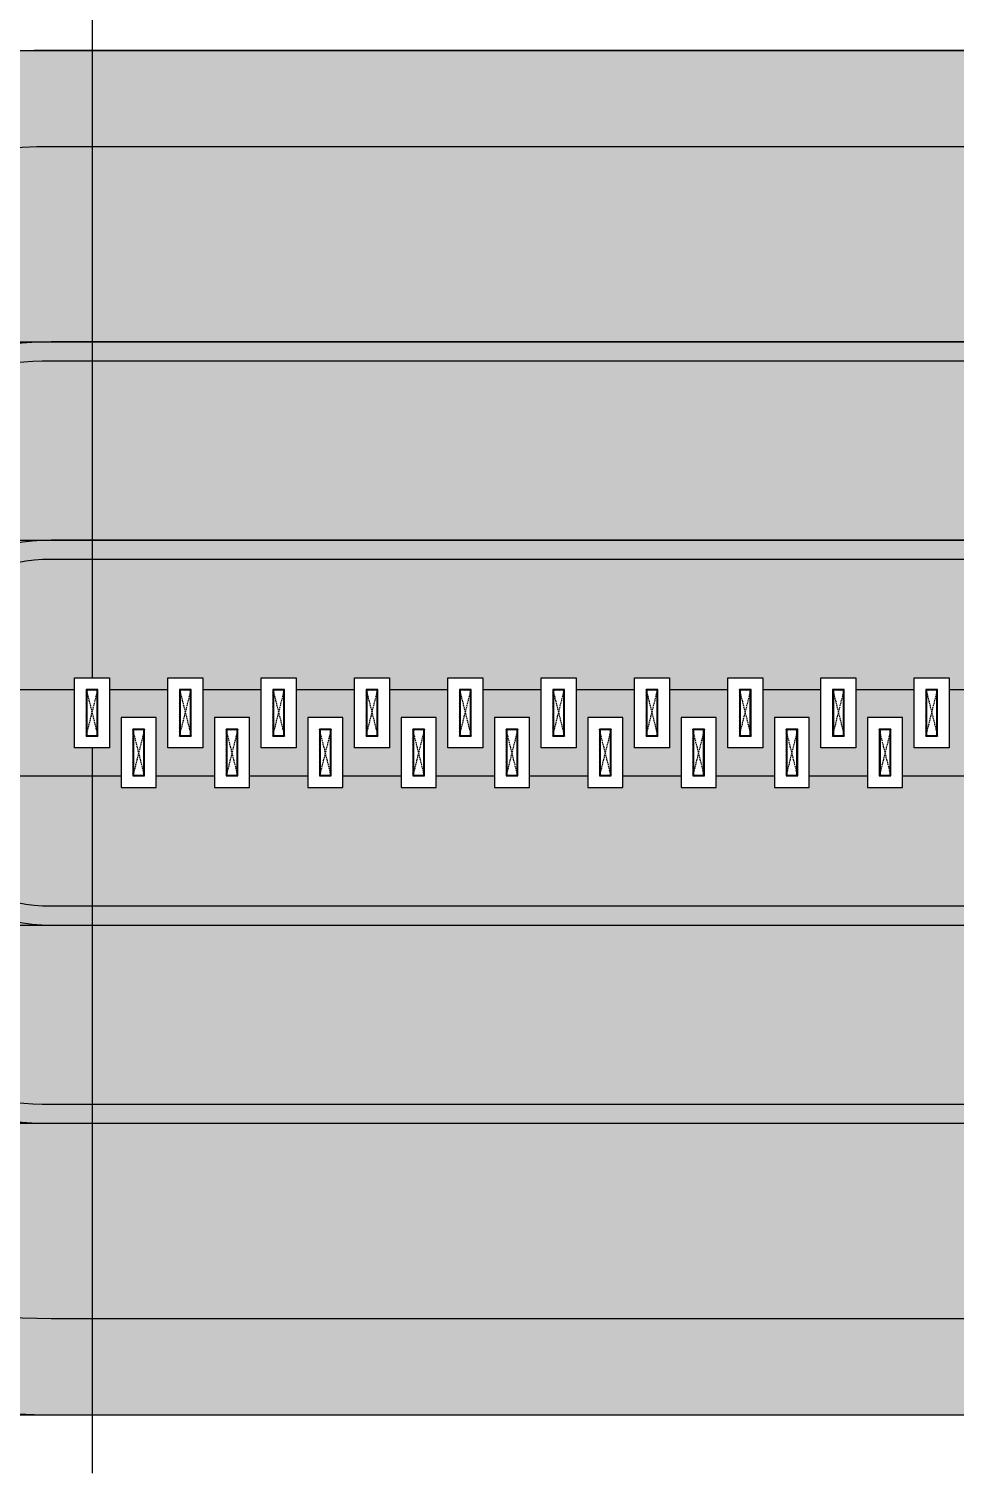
# Model space of a CAD drawing. Header units: millimetres. Extents: x -244126 to 368105, y -173968 to 259060.
# Drawn here: x -202724 to -198753, y 27696 to 33888 of the extents above; entities that cross this region are included whole.
import ezdxf

# ---------------------------------------------------------------- set-up
doc = ezdxf.new("R2010")
doc.units = ezdxf.units.MM
doc.header["$MEASUREMENT"] = 0
doc.linetypes.add('CENTER', pattern=[2, 1.25, -0.25, 0.25, -0.25])
doc.linetypes.add('HIDDEN', pattern=[9.525, 6.35, -3.175])
for name, color, linetype in [('000 - GRID', 8, 'CENTER'), ('000 - H A T C H', 8, 'Continuous'), ('000 - H I D D E N', 7, 'Continuous'), ('000 - WIPEOUT', 250, 'Continuous'), ('002 - STRUCTURAL STEEL', 4, 'Continuous'), ('A04_TUBE SERIES', 7, 'Continuous')]:
    doc.layers.add(name, color=color, linetype=linetype)
doc.styles.add('TA', font='Cordia New.ttf', dxfattribs={"height": 4.5})
pattern_1 = [(37.5, (187478.44, -8947.33), (-3.149668, 96.341188), [0, -76, 0, -85, 0, -81.25]), (7.5, (187478.44, -8947.33), (88.488835, 141.1073), [0, -41, 0, -68.5, 0, -26.25]), (327.5, (187416.94, -8947.33), (155.707093, 0.282953), [0, -25, 0, -90, 0, -117.5]), (317.5, (187416.94, -8947.33), (150.30633, 43.88378), [0, -12.5, 0, -59, 0, -67.5])]
pattern_2 = [(37.5, (187478.442, -1558.447), (-0.6299336, 19.2682377), [0, -15.2, 0, -17, 0, -16.25]), (7.5, (187478.442, -1558.447), (17.697767, 28.2214607), [0, -8.2, 0, -13.7, 0, -5.25]), (327.5, (187466.142, -1558.447), (31.1414186, 0.0565905), [0, -5, 0, -18, 0, -23.5]), (317.5, (187466.142, -1558.447), (30.061266, 8.7767556), [0, -2.5, 0, -11.8, 0, -13.5])]

# ---------------------------------------------------------------- blocks, each defined once
blk = doc.blocks.new('*U4252')
at = {"color": 250}
for points in [[(-7175, 0), (-7175, 200), (-7225, 200), (-7225, 0)], [(-6775, 0), (-6775, 200), (-6825, 200), (-6825, 0)], [(-6375, 0), (-6375, 200), (-6425, 200), (-6425, 0)], [(-5975, 0), (-5975, 200), (-6025, 200), (-6025, 0)], [(-5575, 0), (-5575, 200), (-5625, 200), (-5625, 0)], [(-5175, 0), (-5175, 200), (-5225, 200), (-5225, 0)], [(-4775, 0), (-4775, 200), (-4825, 200), (-4825, 0)], [(-4375, 0), (-4375, 200), (-4425, 200), (-4425, 0)], [(-3975, 0), (-3975, 200), (-4025, 200), (-4025, 0)]]:
    blk.add_wipeout(points, dxfattribs=at).dxf.layer = '000 - WIPEOUT'
at = {"layer": '000 - H I D D E N', "color": 8, "linetype": 'HIDDEN'}
for p, q in [((-7175, 0), (-7225, 200)), ((-7175, 200), (-7225, 0)), ((-6775, 0), (-6825, 200)), ((-6775, 200), (-6825, 0)), ((-6375, 0), (-6425, 200)), ((-6375, 200), (-6425, 0)), ((-5975, 0), (-6025, 200)), ((-5975, 200), (-6025, 0)), ((-5575, 0), (-5625, 200)), ((-5575, 200), (-5625, 0)), ((-5175, 0), (-5225, 200)), ((-5175, 200), (-5225, 0)), ((-4775, 0), (-4825, 200)), ((-4775, 200), (-4825, 0)), ((-4375, 0), (-4425, 200)), ((-4375, 200), (-4425, 0)), ((-3975, 0), (-4025, 200)), ((-3975, 200), (-4025, 0))]:
    blk.add_line(p, q, dxfattribs=at)
at = {"layer": '002 - STRUCTURAL STEEL', "color": 0}
for points in [[(-7175, 0), (-7175, 200), (-7225, 200), (-7225, 0)], [(-6775, 0), (-6775, 200), (-6825, 200), (-6825, 0)], [(-6375, 0), (-6375, 200), (-6425, 200), (-6425, 0)], [(-5975, 0), (-5975, 200), (-6025, 200), (-6025, 0)], [(-5575, 0), (-5575, 200), (-5625, 200), (-5625, 0)], [(-5175, 0), (-5175, 200), (-5225, 200), (-5225, 0)], [(-4775, 0), (-4775, 200), (-4825, 200), (-4825, 0)], [(-4375, 0), (-4375, 200), (-4425, 200), (-4425, 0)], [(-3975, 0), (-3975, 200), (-4025, 200), (-4025, 0)]]:
    blk.add_lwpolyline(points, close=True, dxfattribs=at)
for points in [[(-7178, 4), (-7178, 196, 0.414214), (-7179, 197), (-7221, 197, 0.414214), (-7222, 196), (-7222, 4, 0.414214), (-7221, 3), (-7179, 3, 0.414214)], [(-6778, 4), (-6778, 196, 0.414214), (-6779, 197), (-6821, 197, 0.414214), (-6822, 196), (-6822, 4, 0.414214), (-6821, 3), (-6779, 3, 0.414214)], [(-6378, 4), (-6378, 196, 0.414214), (-6379, 197), (-6421, 197, 0.414214), (-6422, 196), (-6422, 4, 0.414214), (-6421, 3), (-6379, 3, 0.414214)], [(-5978, 4), (-5978, 196, 0.414214), (-5979, 197), (-6021, 197, 0.414214), (-6022, 196), (-6022, 4, 0.414214), (-6021, 3), (-5979, 3, 0.414214)], [(-5578, 4), (-5578, 196, 0.414214), (-5579, 197), (-5621, 197, 0.414214), (-5622, 196), (-5622, 4, 0.414214), (-5621, 3), (-5579, 3, 0.414214)], [(-5178, 4), (-5178, 196, 0.414214), (-5179, 197), (-5221, 197, 0.414214), (-5222, 196), (-5222, 4, 0.414214), (-5221, 3), (-5179, 3, 0.414214)], [(-4778, 4), (-4778, 196, 0.414214), (-4779, 197), (-4821, 197, 0.414214), (-4822, 196), (-4822, 4, 0.414214), (-4821, 3), (-4779, 3, 0.414214)], [(-4378, 4), (-4378, 196, 0.414214), (-4379, 197), (-4421, 197, 0.414214), (-4422, 196), (-4422, 4, 0.414214), (-4421, 3), (-4379, 3, 0.414214)], [(-3978, 4), (-3978, 196, 0.414214), (-3979, 197), (-4021, 197, 0.414214), (-4022, 196), (-4022, 4, 0.414214), (-4021, 3), (-3979, 3, 0.414214)]]:
    blk.add_lwpolyline(points, format="xyb", close=True, dxfattribs=at)
at = {"layer": 'Defpoints', "color": 250}
for points in [[(-7175, 0), (-7175, 200), (-7225, 200), (-7225, 0)], [(-6775, 0), (-6775, 200), (-6825, 200), (-6825, 0)], [(-6375, 0), (-6375, 200), (-6425, 200), (-6425, 0)], [(-5975, 0), (-5975, 200), (-6025, 200), (-6025, 0)], [(-5575, 0), (-5575, 200), (-5625, 200), (-5625, 0)], [(-5175, 0), (-5175, 200), (-5225, 200), (-5225, 0)], [(-4775, 0), (-4775, 200), (-4825, 200), (-4825, 0)], [(-4375, 0), (-4375, 200), (-4425, 200), (-4425, 0)], [(-3975, 0), (-3975, 200), (-4025, 200), (-4025, 0)]]:
    blk.add_lwpolyline(points, close=True, dxfattribs=at)
at = {"color": 250}
for points in [[(-7175, 0), (-7175, 200), (-7225, 200), (-7225, 0)], [(-6775, 0), (-6775, 200), (-6825, 200), (-6825, 0)], [(-6375, 0), (-6375, 200), (-6425, 200), (-6425, 0)], [(-5975, 0), (-5975, 200), (-6025, 200), (-6025, 0)], [(-5575, 0), (-5575, 200), (-5625, 200), (-5625, 0)], [(-5175, 0), (-5175, 200), (-5225, 200), (-5225, 0)], [(-4775, 0), (-4775, 200), (-4825, 200), (-4825, 0)], [(-4375, 0), (-4375, 200), (-4425, 200), (-4425, 0)], [(-3975, 0), (-3975, 200), (-4025, 200), (-4025, 0)]]:
    blk.add_wipeout(points, dxfattribs=at).dxf.layer = '000 - WIPEOUT'
at = {"layer": '000 - H A T C H'}
h = blk.add_hatch(dxfattribs=at)
h.set_pattern_fill('ANSI32', color=256, scale=0.25)
h.set_pattern_definition([(45, (-7200, 187.5), (-1.683798, 1.683798), []), (45, (-7198.8775, 187.5), (-1.683798, 1.683798), [])])
h.paths.add_polyline_path([(-7175, 0), (-7175, 200), (-7225, 200), (-7225, 0)])
edge = h.paths.add_edge_path(flags=16)
edge.add_line((-7178, 4), (-7178, 196))
edge.add_arc((-7179, 196), 1, 0, 90)
edge.add_line((-7179, 197), (-7221, 197))
edge.add_arc((-7221, 196), 1, 90, 180)
edge.add_line((-7222, 196), (-7222, 4))
edge.add_arc((-7221, 4), 1, 180, 270)
edge.add_line((-7221, 3), (-7179, 3))
edge.add_arc((-7179, 4), 1, 270, 360)
h = blk.add_hatch(dxfattribs=at)
h.set_pattern_fill('ANSI32', color=256, scale=0.25)
h.set_pattern_definition([(45, (-6800, 187.5), (-1.683798, 1.683798), []), (45, (-6798.8775, 187.5), (-1.683798, 1.683798), [])])
h.paths.add_polyline_path([(-6775, 0), (-6775, 200), (-6825, 200), (-6825, 0)])
edge = h.paths.add_edge_path(flags=16)
edge.add_line((-6778, 4), (-6778, 196))
edge.add_arc((-6779, 196), 1, 0, 90)
edge.add_line((-6779, 197), (-6821, 197))
edge.add_arc((-6821, 196), 1, 90, 180)
edge.add_line((-6822, 196), (-6822, 4))
edge.add_arc((-6821, 4), 1, 180, 270)
edge.add_line((-6821, 3), (-6779, 3))
edge.add_arc((-6779, 4), 1, 270, 360)
h = blk.add_hatch(dxfattribs=at)
h.set_pattern_fill('ANSI32', color=256, scale=0.25)
h.set_pattern_definition([(45, (-6400, 187.5), (-1.683798, 1.683798), []), (45, (-6398.8775, 187.5), (-1.683798, 1.683798), [])])
h.paths.add_polyline_path([(-6375, 0), (-6375, 200), (-6425, 200), (-6425, 0)])
edge = h.paths.add_edge_path(flags=16)
edge.add_line((-6378, 4), (-6378, 196))
edge.add_arc((-6379, 196), 1, 0, 90)
edge.add_line((-6379, 197), (-6421, 197))
edge.add_arc((-6421, 196), 1, 90, 180)
edge.add_line((-6422, 196), (-6422, 4))
edge.add_arc((-6421, 4), 1, 180, 270)
edge.add_line((-6421, 3), (-6379, 3))
edge.add_arc((-6379, 4), 1, 270, 360)
h = blk.add_hatch(dxfattribs=at)
h.set_pattern_fill('ANSI32', color=256, scale=0.25)
h.set_pattern_definition([(45, (-6000, 187.5), (-1.683798, 1.683798), []), (45, (-5998.8775, 187.5), (-1.683798, 1.683798), [])])
h.paths.add_polyline_path([(-5975, 0), (-5975, 200), (-6025, 200), (-6025, 0)])
edge = h.paths.add_edge_path(flags=16)
edge.add_line((-5978, 4), (-5978, 196))
edge.add_arc((-5979, 196), 1, 0, 90)
edge.add_line((-5979, 197), (-6021, 197))
edge.add_arc((-6021, 196), 1, 90, 180)
edge.add_line((-6022, 196), (-6022, 4))
edge.add_arc((-6021, 4), 1, 180, 270)
edge.add_line((-6021, 3), (-5979, 3))
edge.add_arc((-5979, 4), 1, 270, 360)
h = blk.add_hatch(dxfattribs=at)
h.set_pattern_fill('ANSI32', color=256, scale=0.25)
h.set_pattern_definition([(45, (-5600, 187.5), (-1.683798, 1.683798), []), (45, (-5598.8775, 187.5), (-1.683798, 1.683798), [])])
h.paths.add_polyline_path([(-5575, 0), (-5575, 200), (-5625, 200), (-5625, 0)])
edge = h.paths.add_edge_path(flags=16)
edge.add_line((-5578, 4), (-5578, 196))
edge.add_arc((-5579, 196), 1, 0, 90)
edge.add_line((-5579, 197), (-5621, 197))
edge.add_arc((-5621, 196), 1, 90, 180)
edge.add_line((-5622, 196), (-5622, 4))
edge.add_arc((-5621, 4), 1, 180, 270)
edge.add_line((-5621, 3), (-5579, 3))
edge.add_arc((-5579, 4), 1, 270, 360)
h = blk.add_hatch(dxfattribs=at)
h.set_pattern_fill('ANSI32', color=256, scale=0.25)
h.set_pattern_definition([(45, (-5200, 187.5), (-1.683798, 1.683798), []), (45, (-5198.8775, 187.5), (-1.683798, 1.683798), [])])
h.paths.add_polyline_path([(-5175, 0), (-5175, 200), (-5225, 200), (-5225, 0)])
edge = h.paths.add_edge_path(flags=16)
edge.add_line((-5178, 4), (-5178, 196))
edge.add_arc((-5179, 196), 1, 0, 90)
edge.add_line((-5179, 197), (-5221, 197))
edge.add_arc((-5221, 196), 1, 90, 180)
edge.add_line((-5222, 196), (-5222, 4))
edge.add_arc((-5221, 4), 1, 180, 270)
edge.add_line((-5221, 3), (-5179, 3))
edge.add_arc((-5179, 4), 1, 270, 360)
h = blk.add_hatch(dxfattribs=at)
h.set_pattern_fill('ANSI32', color=256, scale=0.25)
h.set_pattern_definition([(45, (-4800, 187.5), (-1.683798, 1.683798), []), (45, (-4798.8775, 187.5), (-1.683798, 1.683798), [])])
h.paths.add_polyline_path([(-4775, 0), (-4775, 200), (-4825, 200), (-4825, 0)])
edge = h.paths.add_edge_path(flags=16)
edge.add_line((-4778, 4), (-4778, 196))
edge.add_arc((-4779, 196), 1, 0, 90)
edge.add_line((-4779, 197), (-4821, 197))
edge.add_arc((-4821, 196), 1, 90, 180)
edge.add_line((-4822, 196), (-4822, 4))
edge.add_arc((-4821, 4), 1, 180, 270)
edge.add_line((-4821, 3), (-4779, 3))
edge.add_arc((-4779, 4), 1, 270, 360)
h = blk.add_hatch(dxfattribs=at)
h.set_pattern_fill('ANSI32', color=256, scale=0.25)
h.set_pattern_definition([(45, (-4400, 187.5), (-1.683798, 1.683798), []), (45, (-4398.8775, 187.5), (-1.683798, 1.683798), [])])
h.paths.add_polyline_path([(-4375, 0), (-4375, 200), (-4425, 200), (-4425, 0)])
edge = h.paths.add_edge_path(flags=16)
edge.add_line((-4378, 4), (-4378, 196))
edge.add_arc((-4379, 196), 1, 0, 90)
edge.add_line((-4379, 197), (-4421, 197))
edge.add_arc((-4421, 196), 1, 90, 180)
edge.add_line((-4422, 196), (-4422, 4))
edge.add_arc((-4421, 4), 1, 180, 270)
edge.add_line((-4421, 3), (-4379, 3))
edge.add_arc((-4379, 4), 1, 270, 360)
h = blk.add_hatch(dxfattribs=at)
h.set_pattern_fill('ANSI32', color=256, scale=0.25)
h.set_pattern_definition([(45, (-4000, 187.5), (-1.683798, 1.683798), []), (45, (-3998.8775, 187.5), (-1.683798, 1.683798), [])])
h.paths.add_polyline_path([(-3975, 0), (-3975, 200), (-4025, 200), (-4025, 0)])
edge = h.paths.add_edge_path(flags=16)
edge.add_line((-3978, 4), (-3978, 196))
edge.add_arc((-3979, 196), 1, 0, 90)
edge.add_line((-3979, 197), (-4021, 197))
edge.add_arc((-4021, 196), 1, 90, 180)
edge.add_line((-4022, 196), (-4022, 4))
edge.add_arc((-4021, 4), 1, 180, 270)
edge.add_line((-4021, 3), (-3979, 3))
edge.add_arc((-3979, 4), 1, 270, 360)
at = {"layer": '000 - H I D D E N', "color": 8, "linetype": 'HIDDEN'}
for p, q in [((-7175, 0), (-7225, 200)), ((-7175, 200), (-7225, 0)), ((-6775, 0), (-6825, 200)), ((-6775, 200), (-6825, 0)), ((-6375, 0), (-6425, 200)), ((-6375, 200), (-6425, 0)), ((-5975, 0), (-6025, 200)), ((-5975, 200), (-6025, 0)), ((-5575, 0), (-5625, 200)), ((-5575, 200), (-5625, 0)), ((-5175, 0), (-5225, 200)), ((-5175, 200), (-5225, 0)), ((-4775, 0), (-4825, 200)), ((-4775, 200), (-4825, 0)), ((-4375, 0), (-4425, 200)), ((-4375, 200), (-4425, 0)), ((-3975, 0), (-4025, 200)), ((-3975, 200), (-4025, 0))]:
    blk.add_line(p, q, dxfattribs=at)
at = {"layer": '002 - STRUCTURAL STEEL', "color": 0}
for points in [[(-7175, 0), (-7175, 200), (-7225, 200), (-7225, 0)], [(-6775, 0), (-6775, 200), (-6825, 200), (-6825, 0)], [(-6375, 0), (-6375, 200), (-6425, 200), (-6425, 0)], [(-5975, 0), (-5975, 200), (-6025, 200), (-6025, 0)], [(-5575, 0), (-5575, 200), (-5625, 200), (-5625, 0)], [(-5175, 0), (-5175, 200), (-5225, 200), (-5225, 0)], [(-4775, 0), (-4775, 200), (-4825, 200), (-4825, 0)], [(-4375, 0), (-4375, 200), (-4425, 200), (-4425, 0)], [(-3975, 0), (-3975, 200), (-4025, 200), (-4025, 0)]]:
    blk.add_lwpolyline(points, close=True, dxfattribs=at)
for points in [[(-7178, 4), (-7178, 196, 0.414214), (-7179, 197), (-7221, 197, 0.414214), (-7222, 196), (-7222, 4, 0.414214), (-7221, 3), (-7179, 3, 0.414214)], [(-6778, 4), (-6778, 196, 0.414214), (-6779, 197), (-6821, 197, 0.414214), (-6822, 196), (-6822, 4, 0.414214), (-6821, 3), (-6779, 3, 0.414214)], [(-6378, 4), (-6378, 196, 0.414214), (-6379, 197), (-6421, 197, 0.414214), (-6422, 196), (-6422, 4, 0.414214), (-6421, 3), (-6379, 3, 0.414214)], [(-5978, 4), (-5978, 196, 0.414214), (-5979, 197), (-6021, 197, 0.414214), (-6022, 196), (-6022, 4, 0.414214), (-6021, 3), (-5979, 3, 0.414214)], [(-5578, 4), (-5578, 196, 0.414214), (-5579, 197), (-5621, 197, 0.414214), (-5622, 196), (-5622, 4, 0.414214), (-5621, 3), (-5579, 3, 0.414214)], [(-5178, 4), (-5178, 196, 0.414214), (-5179, 197), (-5221, 197, 0.414214), (-5222, 196), (-5222, 4, 0.414214), (-5221, 3), (-5179, 3, 0.414214)], [(-4778, 4), (-4778, 196, 0.414214), (-4779, 197), (-4821, 197, 0.414214), (-4822, 196), (-4822, 4, 0.414214), (-4821, 3), (-4779, 3, 0.414214)], [(-4378, 4), (-4378, 196, 0.414214), (-4379, 197), (-4421, 197, 0.414214), (-4422, 196), (-4422, 4, 0.414214), (-4421, 3), (-4379, 3, 0.414214)], [(-3978, 4), (-3978, 196, 0.414214), (-3979, 197), (-4021, 197, 0.414214), (-4022, 196), (-4022, 4, 0.414214), (-4021, 3), (-3979, 3, 0.414214)]]:
    blk.add_lwpolyline(points, format="xyb", close=True, dxfattribs=at)
at = {"layer": 'Defpoints', "color": 250}
for points in [[(-7175, 0), (-7175, 200), (-7225, 200), (-7225, 0)], [(-6775, 0), (-6775, 200), (-6825, 200), (-6825, 0)], [(-6375, 0), (-6375, 200), (-6425, 200), (-6425, 0)], [(-5975, 0), (-5975, 200), (-6025, 200), (-6025, 0)], [(-5575, 0), (-5575, 200), (-5625, 200), (-5625, 0)], [(-5175, 0), (-5175, 200), (-5225, 200), (-5225, 0)], [(-4775, 0), (-4775, 200), (-4825, 200), (-4825, 0)], [(-4375, 0), (-4375, 200), (-4425, 200), (-4425, 0)], [(-3975, 0), (-3975, 200), (-4025, 200), (-4025, 0)]]:
    blk.add_lwpolyline(points, close=True, dxfattribs=at)
blk = doc.blocks.new('*U4253')
at = {"color": 250}
for points in [[(3825, 0), (3825, 200), (3775, 200), (3775, 0)], [(4225, 0), (4225, 200), (4175, 200), (4175, 0)], [(4625, 0), (4625, 200), (4575, 200), (4575, 0)], [(5025, 0), (5025, 200), (4975, 200), (4975, 0)], [(5425, 0), (5425, 200), (5375, 200), (5375, 0)], [(5825, 0), (5825, 200), (5775, 200), (5775, 0)], [(6225, 0), (6225, 200), (6175, 200), (6175, 0)], [(6625, 0), (6625, 200), (6575, 200), (6575, 0)], [(7025, 0), (7025, 200), (6975, 200), (6975, 0)], [(7425, 0), (7425, 200), (7375, 200), (7375, 0)]]:
    blk.add_wipeout(points, dxfattribs=at).dxf.layer = '000 - WIPEOUT'
at = {"layer": '000 - H I D D E N', "color": 8, "linetype": 'HIDDEN'}
for p, q in [((3825, 0), (3775, 200)), ((3825, 200), (3775, 0)), ((4225, 0), (4175, 200)), ((4225, 200), (4175, 0)), ((4625, 0), (4575, 200)), ((4625, 200), (4575, 0)), ((5025, 0), (4975, 200)), ((5025, 200), (4975, 0)), ((5425, 0), (5375, 200)), ((5425, 200), (5375, 0)), ((5825, 0), (5775, 200)), ((5825, 200), (5775, 0)), ((6225, 0), (6175, 200)), ((6225, 200), (6175, 0)), ((6625, 0), (6575, 200)), ((6625, 200), (6575, 0)), ((7025, 0), (6975, 200)), ((7025, 200), (6975, 0)), ((7425, 0), (7375, 200)), ((7425, 200), (7375, 0))]:
    blk.add_line(p, q, dxfattribs=at)
at = {"layer": '002 - STRUCTURAL STEEL', "color": 0}
for points in [[(3825, 0), (3825, 200), (3775, 200), (3775, 0)], [(4225, 0), (4225, 200), (4175, 200), (4175, 0)], [(4625, 0), (4625, 200), (4575, 200), (4575, 0)], [(5025, 0), (5025, 200), (4975, 200), (4975, 0)], [(5425, 0), (5425, 200), (5375, 200), (5375, 0)], [(5825, 0), (5825, 200), (5775, 200), (5775, 0)], [(6225, 0), (6225, 200), (6175, 200), (6175, 0)], [(6625, 0), (6625, 200), (6575, 200), (6575, 0)], [(7025, 0), (7025, 200), (6975, 200), (6975, 0)], [(7425, 0), (7425, 200), (7375, 200), (7375, 0)]]:
    blk.add_lwpolyline(points, close=True, dxfattribs=at)
for points in [[(3822, 4), (3822, 196, 0.414214), (3821, 197), (3779, 197, 0.414214), (3778, 196), (3778, 4, 0.414214), (3779, 3), (3821, 3, 0.414214)], [(4222, 4), (4222, 196, 0.414214), (4221, 197), (4179, 197, 0.414214), (4178, 196), (4178, 4, 0.414214), (4179, 3), (4221, 3, 0.414214)], [(4622, 4), (4622, 196, 0.414214), (4621, 197), (4579, 197, 0.414214), (4578, 196), (4578, 4, 0.414214), (4579, 3), (4621, 3, 0.414214)], [(5022, 4), (5022, 196, 0.414214), (5021, 197), (4979, 197, 0.414214), (4978, 196), (4978, 4, 0.414214), (4979, 3), (5021, 3, 0.414214)], [(5422, 4), (5422, 196, 0.414214), (5421, 197), (5379, 197, 0.414214), (5378, 196), (5378, 4, 0.414214), (5379, 3), (5421, 3, 0.414214)], [(5822, 4), (5822, 196, 0.414214), (5821, 197), (5779, 197, 0.414214), (5778, 196), (5778, 4, 0.414214), (5779, 3), (5821, 3, 0.414214)], [(6222, 4), (6222, 196, 0.414214), (6221, 197), (6179, 197, 0.414214), (6178, 196), (6178, 4, 0.414214), (6179, 3), (6221, 3, 0.414214)], [(6622, 4), (6622, 196, 0.414214), (6621, 197), (6579, 197, 0.414214), (6578, 196), (6578, 4, 0.414214), (6579, 3), (6621, 3, 0.414214)], [(7022, 4), (7022, 196, 0.414214), (7021, 197), (6979, 197, 0.414214), (6978, 196), (6978, 4, 0.414214), (6979, 3), (7021, 3, 0.414214)], [(7422, 4), (7422, 196, 0.414214), (7421, 197), (7379, 197, 0.414214), (7378, 196), (7378, 4, 0.414214), (7379, 3), (7421, 3, 0.414214)]]:
    blk.add_lwpolyline(points, format="xyb", close=True, dxfattribs=at)
at = {"layer": 'Defpoints', "color": 250}
for points in [[(3825, 0), (3825, 200), (3775, 200), (3775, 0)], [(4225, 0), (4225, 200), (4175, 200), (4175, 0)], [(4625, 0), (4625, 200), (4575, 200), (4575, 0)], [(5025, 0), (5025, 200), (4975, 200), (4975, 0)], [(5425, 0), (5425, 200), (5375, 200), (5375, 0)], [(5825, 0), (5825, 200), (5775, 200), (5775, 0)], [(6225, 0), (6225, 200), (6175, 200), (6175, 0)], [(6625, 0), (6625, 200), (6575, 200), (6575, 0)], [(7025, 0), (7025, 200), (6975, 200), (6975, 0)], [(7425, 0), (7425, 200), (7375, 200), (7375, 0)]]:
    blk.add_lwpolyline(points, close=True, dxfattribs=at)
at = {"color": 250}
for points in [[(3825, 0), (3825, 200), (3775, 200), (3775, 0)], [(4225, 0), (4225, 200), (4175, 200), (4175, 0)], [(4625, 0), (4625, 200), (4575, 200), (4575, 0)], [(5025, 0), (5025, 200), (4975, 200), (4975, 0)], [(5425, 0), (5425, 200), (5375, 200), (5375, 0)], [(5825, 0), (5825, 200), (5775, 200), (5775, 0)], [(6225, 0), (6225, 200), (6175, 200), (6175, 0)], [(6625, 0), (6625, 200), (6575, 200), (6575, 0)], [(7025, 0), (7025, 200), (6975, 200), (6975, 0)], [(7425, 0), (7425, 200), (7375, 200), (7375, 0)]]:
    blk.add_wipeout(points, dxfattribs=at).dxf.layer = '000 - WIPEOUT'
at = {"layer": '000 - H A T C H'}
h = blk.add_hatch(dxfattribs=at)
h.set_pattern_fill('ANSI32', color=256, scale=0.25)
h.set_pattern_definition([(45, (3800, 187.5), (-1.683798, 1.683798), []), (45, (3801.1225, 187.5), (-1.683798, 1.683798), [])])
h.paths.add_polyline_path([(3825, 0), (3825, 200), (3775, 200), (3775, 0)])
edge = h.paths.add_edge_path(flags=16)
edge.add_line((3822, 4), (3822, 196))
edge.add_arc((3821, 196), 1, 0, 90)
edge.add_line((3821, 197), (3779, 197))
edge.add_arc((3779, 196), 1, 90, 180)
edge.add_line((3778, 196), (3778, 4))
edge.add_arc((3779, 4), 1, 180, 270)
edge.add_line((3779, 3), (3821, 3))
edge.add_arc((3821, 4), 1, 270, 360)
h = blk.add_hatch(dxfattribs=at)
h.set_pattern_fill('ANSI32', color=256, scale=0.25)
h.set_pattern_definition([(45, (4200, 187.5), (-1.683798, 1.683798), []), (45, (4201.1225, 187.5), (-1.683798, 1.683798), [])])
h.paths.add_polyline_path([(4225, 0), (4225, 200), (4175, 200), (4175, 0)])
edge = h.paths.add_edge_path(flags=16)
edge.add_line((4222, 4), (4222, 196))
edge.add_arc((4221, 196), 1, 0, 90)
edge.add_line((4221, 197), (4179, 197))
edge.add_arc((4179, 196), 1, 90, 180)
edge.add_line((4178, 196), (4178, 4))
edge.add_arc((4179, 4), 1, 180, 270)
edge.add_line((4179, 3), (4221, 3))
edge.add_arc((4221, 4), 1, 270, 360)
h = blk.add_hatch(dxfattribs=at)
h.set_pattern_fill('ANSI32', color=256, scale=0.25)
h.set_pattern_definition([(45, (4600, 187.5), (-1.683798, 1.683798), []), (45, (4601.1225, 187.5), (-1.683798, 1.683798), [])])
h.paths.add_polyline_path([(4625, 0), (4625, 200), (4575, 200), (4575, 0)])
edge = h.paths.add_edge_path(flags=16)
edge.add_line((4622, 4), (4622, 196))
edge.add_arc((4621, 196), 1, 0, 90)
edge.add_line((4621, 197), (4579, 197))
edge.add_arc((4579, 196), 1, 90, 180)
edge.add_line((4578, 196), (4578, 4))
edge.add_arc((4579, 4), 1, 180, 270)
edge.add_line((4579, 3), (4621, 3))
edge.add_arc((4621, 4), 1, 270, 360)
h = blk.add_hatch(dxfattribs=at)
h.set_pattern_fill('ANSI32', color=256, scale=0.25)
h.set_pattern_definition([(45, (5000, 187.5), (-1.683798, 1.683798), []), (45, (5001.1225, 187.5), (-1.683798, 1.683798), [])])
h.paths.add_polyline_path([(5025, 0), (5025, 200), (4975, 200), (4975, 0)])
edge = h.paths.add_edge_path(flags=16)
edge.add_line((5022, 4), (5022, 196))
edge.add_arc((5021, 196), 1, 0, 90)
edge.add_line((5021, 197), (4979, 197))
edge.add_arc((4979, 196), 1, 90, 180)
edge.add_line((4978, 196), (4978, 4))
edge.add_arc((4979, 4), 1, 180, 270)
edge.add_line((4979, 3), (5021, 3))
edge.add_arc((5021, 4), 1, 270, 360)
h = blk.add_hatch(dxfattribs=at)
h.set_pattern_fill('ANSI32', color=256, scale=0.25)
h.set_pattern_definition([(45, (5400, 187.5), (-1.683798, 1.683798), []), (45, (5401.1225, 187.5), (-1.683798, 1.683798), [])])
h.paths.add_polyline_path([(5425, 0), (5425, 200), (5375, 200), (5375, 0)])
edge = h.paths.add_edge_path(flags=16)
edge.add_line((5422, 4), (5422, 196))
edge.add_arc((5421, 196), 1, 0, 90)
edge.add_line((5421, 197), (5379, 197))
edge.add_arc((5379, 196), 1, 90, 180)
edge.add_line((5378, 196), (5378, 4))
edge.add_arc((5379, 4), 1, 180, 270)
edge.add_line((5379, 3), (5421, 3))
edge.add_arc((5421, 4), 1, 270, 360)
h = blk.add_hatch(dxfattribs=at)
h.set_pattern_fill('ANSI32', color=256, scale=0.25)
h.set_pattern_definition([(45, (5800, 187.5), (-1.683798, 1.683798), []), (45, (5801.1225, 187.5), (-1.683798, 1.683798), [])])
h.paths.add_polyline_path([(5825, 0), (5825, 200), (5775, 200), (5775, 0)])
edge = h.paths.add_edge_path(flags=16)
edge.add_line((5822, 4), (5822, 196))
edge.add_arc((5821, 196), 1, 0, 90)
edge.add_line((5821, 197), (5779, 197))
edge.add_arc((5779, 196), 1, 90, 180)
edge.add_line((5778, 196), (5778, 4))
edge.add_arc((5779, 4), 1, 180, 270)
edge.add_line((5779, 3), (5821, 3))
edge.add_arc((5821, 4), 1, 270, 360)
h = blk.add_hatch(dxfattribs=at)
h.set_pattern_fill('ANSI32', color=256, scale=0.25)
h.set_pattern_definition([(45, (6200, 187.5), (-1.683798, 1.683798), []), (45, (6201.1225, 187.5), (-1.683798, 1.683798), [])])
h.paths.add_polyline_path([(6225, 0), (6225, 200), (6175, 200), (6175, 0)])
edge = h.paths.add_edge_path(flags=16)
edge.add_line((6222, 4), (6222, 196))
edge.add_arc((6221, 196), 1, 0, 90)
edge.add_line((6221, 197), (6179, 197))
edge.add_arc((6179, 196), 1, 90, 180)
edge.add_line((6178, 196), (6178, 4))
edge.add_arc((6179, 4), 1, 180, 270)
edge.add_line((6179, 3), (6221, 3))
edge.add_arc((6221, 4), 1, 270, 360)
h = blk.add_hatch(dxfattribs=at)
h.set_pattern_fill('ANSI32', color=256, scale=0.25)
h.set_pattern_definition([(45, (6600, 187.5), (-1.683798, 1.683798), []), (45, (6601.1225, 187.5), (-1.683798, 1.683798), [])])
h.paths.add_polyline_path([(6625, 0), (6625, 200), (6575, 200), (6575, 0)])
edge = h.paths.add_edge_path(flags=16)
edge.add_line((6622, 4), (6622, 196))
edge.add_arc((6621, 196), 1, 0, 90)
edge.add_line((6621, 197), (6579, 197))
edge.add_arc((6579, 196), 1, 90, 180)
edge.add_line((6578, 196), (6578, 4))
edge.add_arc((6579, 4), 1, 180, 270)
edge.add_line((6579, 3), (6621, 3))
edge.add_arc((6621, 4), 1, 270, 360)
h = blk.add_hatch(dxfattribs=at)
h.set_pattern_fill('ANSI32', color=256, scale=0.25)
h.set_pattern_definition([(45, (7000, 187.5), (-1.683798, 1.683798), []), (45, (7001.1225, 187.5), (-1.683798, 1.683798), [])])
h.paths.add_polyline_path([(7025, 0), (7025, 200), (6975, 200), (6975, 0)])
edge = h.paths.add_edge_path(flags=16)
edge.add_line((7022, 4), (7022, 196))
edge.add_arc((7021, 196), 1, 0, 90)
edge.add_line((7021, 197), (6979, 197))
edge.add_arc((6979, 196), 1, 90, 180)
edge.add_line((6978, 196), (6978, 4))
edge.add_arc((6979, 4), 1, 180, 270)
edge.add_line((6979, 3), (7021, 3))
edge.add_arc((7021, 4), 1, 270, 360)
h = blk.add_hatch(dxfattribs=at)
h.set_pattern_fill('ANSI32', color=256, scale=0.25)
h.set_pattern_definition([(45, (7400, 187.5), (-1.683798, 1.683798), []), (45, (7401.1225, 187.5), (-1.683798, 1.683798), [])])
h.paths.add_polyline_path([(7425, 0), (7425, 200), (7375, 200), (7375, 0)])
edge = h.paths.add_edge_path(flags=16)
edge.add_line((7422, 4), (7422, 196))
edge.add_arc((7421, 196), 1, 0, 90)
edge.add_line((7421, 197), (7379, 197))
edge.add_arc((7379, 196), 1, 90, 180)
edge.add_line((7378, 196), (7378, 4))
edge.add_arc((7379, 4), 1, 180, 270)
edge.add_line((7379, 3), (7421, 3))
edge.add_arc((7421, 4), 1, 270, 360)
at = {"layer": '000 - H I D D E N', "color": 8, "linetype": 'HIDDEN'}
for p, q in [((3825, 0), (3775, 200)), ((3825, 200), (3775, 0)), ((4225, 0), (4175, 200)), ((4225, 200), (4175, 0)), ((4625, 0), (4575, 200)), ((4625, 200), (4575, 0)), ((5025, 0), (4975, 200)), ((5025, 200), (4975, 0)), ((5425, 0), (5375, 200)), ((5425, 200), (5375, 0)), ((5825, 0), (5775, 200)), ((5825, 200), (5775, 0)), ((6225, 0), (6175, 200)), ((6225, 200), (6175, 0)), ((6625, 0), (6575, 200)), ((6625, 200), (6575, 0)), ((7025, 0), (6975, 200)), ((7025, 200), (6975, 0)), ((7425, 0), (7375, 200)), ((7425, 200), (7375, 0))]:
    blk.add_line(p, q, dxfattribs=at)
at = {"layer": '002 - STRUCTURAL STEEL', "color": 0}
for points in [[(3825, 0), (3825, 200), (3775, 200), (3775, 0)], [(4225, 0), (4225, 200), (4175, 200), (4175, 0)], [(4625, 0), (4625, 200), (4575, 200), (4575, 0)], [(5025, 0), (5025, 200), (4975, 200), (4975, 0)], [(5425, 0), (5425, 200), (5375, 200), (5375, 0)], [(5825, 0), (5825, 200), (5775, 200), (5775, 0)], [(6225, 0), (6225, 200), (6175, 200), (6175, 0)], [(6625, 0), (6625, 200), (6575, 200), (6575, 0)], [(7025, 0), (7025, 200), (6975, 200), (6975, 0)], [(7425, 0), (7425, 200), (7375, 200), (7375, 0)]]:
    blk.add_lwpolyline(points, close=True, dxfattribs=at)
for points in [[(3822, 4), (3822, 196, 0.414214), (3821, 197), (3779, 197, 0.414214), (3778, 196), (3778, 4, 0.414214), (3779, 3), (3821, 3, 0.414214)], [(4222, 4), (4222, 196, 0.414214), (4221, 197), (4179, 197, 0.414214), (4178, 196), (4178, 4, 0.414214), (4179, 3), (4221, 3, 0.414214)], [(4622, 4), (4622, 196, 0.414214), (4621, 197), (4579, 197, 0.414214), (4578, 196), (4578, 4, 0.414214), (4579, 3), (4621, 3, 0.414214)], [(5022, 4), (5022, 196, 0.414214), (5021, 197), (4979, 197, 0.414214), (4978, 196), (4978, 4, 0.414214), (4979, 3), (5021, 3, 0.414214)], [(5422, 4), (5422, 196, 0.414214), (5421, 197), (5379, 197, 0.414214), (5378, 196), (5378, 4, 0.414214), (5379, 3), (5421, 3, 0.414214)], [(5822, 4), (5822, 196, 0.414214), (5821, 197), (5779, 197, 0.414214), (5778, 196), (5778, 4, 0.414214), (5779, 3), (5821, 3, 0.414214)], [(6222, 4), (6222, 196, 0.414214), (6221, 197), (6179, 197, 0.414214), (6178, 196), (6178, 4, 0.414214), (6179, 3), (6221, 3, 0.414214)], [(6622, 4), (6622, 196, 0.414214), (6621, 197), (6579, 197, 0.414214), (6578, 196), (6578, 4, 0.414214), (6579, 3), (6621, 3, 0.414214)], [(7022, 4), (7022, 196, 0.414214), (7021, 197), (6979, 197, 0.414214), (6978, 196), (6978, 4, 0.414214), (6979, 3), (7021, 3, 0.414214)], [(7422, 4), (7422, 196, 0.414214), (7421, 197), (7379, 197, 0.414214), (7378, 196), (7378, 4, 0.414214), (7379, 3), (7421, 3, 0.414214)]]:
    blk.add_lwpolyline(points, format="xyb", close=True, dxfattribs=at)
at = {"layer": 'Defpoints', "color": 250}
for points in [[(3825, 0), (3825, 200), (3775, 200), (3775, 0)], [(4225, 0), (4225, 200), (4175, 200), (4175, 0)], [(4625, 0), (4625, 200), (4575, 200), (4575, 0)], [(5025, 0), (5025, 200), (4975, 200), (4975, 0)], [(5425, 0), (5425, 200), (5375, 200), (5375, 0)], [(5825, 0), (5825, 200), (5775, 200), (5775, 0)], [(6225, 0), (6225, 200), (6175, 200), (6175, 0)], [(6625, 0), (6625, 200), (6575, 200), (6575, 0)], [(7025, 0), (7025, 200), (6975, 200), (6975, 0)], [(7425, 0), (7425, 200), (7375, 200), (7375, 0)]]:
    blk.add_lwpolyline(points, close=True, dxfattribs=at)
blk = doc.blocks.new('*U3953')
at = {"color": 3}
blk.add_point((0, -5850), dxfattribs=at)
at = {"layer": '000 - GRID', "color": 0, "linetype": 'ByBlock'}
blk.add_line((0, 250), (0, -6100), dxfattribs=at)
at = {"layer": '000 - GRID', "color": 0}
blk.add_point((0, 0), dxfattribs=at)
at = {"style": 'TA', "flags": 1}
blk.add_attdef('LOCATION', (6, 6), '', height=4.5, dxfattribs=at)
blk = doc.blocks.new('*U3962')
at = {"layer": '000 - GRID', "color": 0, "linetype": 'ByBlock'}
blk.add_line((0, 250), (0, -21250), dxfattribs=at)
at = {"style": 'TA', "flags": 1}
blk.add_attdef('LOCATION', (6, 6), '', height=4.5, dxfattribs=at)
blk = doc.blocks.new('A$C87c29385')
at = {"layer": '000 - H A T C H', "linetype": 'ByBlock'}
h = blk.add_hatch(dxfattribs=at)
h.set_pattern_fill('AR-SAND', color=8, scale=10)
h.set_pattern_definition([(37.5, (187478.442, -1558.447), (-0.6299336, 19.2682377), [0, -15.2, 0, -17, 0, -16.25]), (7.5, (187478.442, -1558.447), (17.697767, 28.2214607), [0, -8.2, 0, -13.7, 0, -5.25]), (327.5, (187466.142, -1558.447), (31.1414186, 0.0565905), [0, -5, 0, -18, 0, -23.5]), (317.5, (187466.142, -1558.447), (30.061266, 8.7767556), [0, -2.5, 0, -11.8, 0, -13.5])])
edge = h.paths.add_edge_path(flags=16)
edge.add_line((-15150, -2512), (0, -2512))
edge.add_arc((0, 0), 2512, 270, 360)
edge.add_arc((0, 0), 2512, 0, 90)
edge.add_line((0, 2512), (-15150, 2512))
edge.add_arc((-15150, 0), 2512, 90, 180)
edge.add_arc((-15150, 0), 2512, 180, 270)
edge = h.paths.add_edge_path()
edge.add_line((-15150, -2925), (0, -2925))
edge.add_arc((0, 0), 2925, 270, 360)
edge.add_arc((0, 0), 2925, 0, 90)
edge.add_line((0, 2925), (-15150, 2925))
edge.add_arc((-15150, 0), 2925, 90, 180)
edge.add_arc((-15150, 0), 2925, 180, 270)
h = blk.add_hatch(dxfattribs=at)
h.set_pattern_fill('AR-SAND', color=8, scale=50)
h.set_pattern_definition(pattern_1)
h.paths.add_polyline_path([(0, 2512), (-15150, 2512, 0.414214), (-17662, 0, 0.414214), (-15150, -2512), (0, -2512, 0.414214), (2512, 0, 0.414214)])
h.paths.add_polyline_path([(-15150, 1675), (0, 1675, -0.414214), (1675, 0, -0.414214), (0, -1675), (-15150, -1675, -0.414214), (-16825, 0, -0.414214)], flags=16)
h.paths.add_polyline_path([(-15150, 1593), (0, 1593, -0.414214), (1593, 0, -0.414214), (0, -1593), (-15150, -1593, -0.414214), (-16743, 0, -0.414214)], flags=0)
h.paths.add_polyline_path([(-15150, 825), (0, 825, -0.414214), (825, 0, -0.414214), (0, -825), (-15150, -825, -0.414214), (-15975, 0, -0.414214)], flags=0)
h.paths.add_polyline_path([(-15150, 743), (0, 743, -0.414214), (743, 0, -0.414214), (0, -743), (-15150, -743, -0.414214), (-15893, 0, -0.414214)], flags=0)
h.paths.add_polyline_path([(0, 1593), (-15150, 1593, 0.414214), (-16743, 0, 0.414214), (-15150, -1593), (0, -1593, 0.414214), (1593, 0, 0.414214)], flags=0)
h.paths.add_polyline_path([(0, 743), (-15150, 743, 0.414214), (-15893, 0, 0.414214), (-15150, -743), (0, -743, 0.414214), (743, 0, 0.414214)], flags=0)
h = blk.add_hatch(dxfattribs=at)
h.set_pattern_fill('AR-SAND', color=8, scale=10)
h.set_pattern_definition(pattern_2)
edge = h.paths.add_edge_path(flags=16)
edge.add_line((-15150, -1593), (0, -1593))
edge.add_arc((0, 0), 1593, 270, 360)
edge.add_arc((0, 0), 1593, 0, 90)
edge.add_line((0, 1593), (-15150, 1593))
edge.add_arc((-15150, 0), 1593, 90, 180)
edge.add_arc((-15150, 0), 1593, 180, 270)
edge = h.paths.add_edge_path()
edge.add_line((-15150, -1675), (0, -1675))
edge.add_arc((0, 0), 1675, 270, 360)
edge.add_arc((0, 0), 1675, 0, 90)
edge.add_line((0, 1675), (-15150, 1675))
edge.add_arc((-15150, 0), 1675, 90, 180)
edge.add_arc((-15150, 0), 1675, 180, 270)
h = blk.add_hatch(dxfattribs=at)
h.set_pattern_fill('AR-SAND', color=8, scale=50)
h.set_pattern_definition(pattern_1)
h.paths.add_polyline_path([(0, 1593), (-15150, 1593, 0.414214), (-16743, 0, 0.414214), (-15150, -1593), (0, -1593, 0.414214), (1593, 0, 0.414214)])
h.paths.add_polyline_path([(-15150, 825), (0, 825, -0.414214), (825, 0, -0.414214), (0, -825), (-15150, -825, -0.414214), (-15975, 0, -0.414214)], flags=16)
h.paths.add_polyline_path([(-15150, 743), (0, 743, -0.414214), (743, 0, -0.414214), (0, -743), (-15150, -743, -0.414214), (-15893, 0, -0.414214)], flags=0)
h.paths.add_polyline_path([(0, 743), (-15150, 743, 0.414214), (-15893, 0, 0.414214), (-15150, -743), (0, -743, 0.414214), (743, 0, 0.414214)], flags=0)
h = blk.add_hatch(dxfattribs=at)
h.set_pattern_fill('AR-SAND', color=8, scale=10)
h.set_pattern_definition(pattern_2)
edge = h.paths.add_edge_path(flags=16)
edge.add_line((-15150, -743), (0, -743))
edge.add_arc((0, 0), 743, 270, 360)
edge.add_arc((0, 0), 743, 0, 90)
edge.add_line((0, 743), (-15150, 743))
edge.add_arc((-15150, 0), 743, 90, 180)
edge.add_arc((-15150, 0), 743, 180, 270)
edge = h.paths.add_edge_path()
edge.add_line((-15150, -825), (0, -825))
edge.add_arc((0, 0), 825, 270, 360)
edge.add_arc((0, 0), 825, 0, 90)
edge.add_line((0, 825), (-15150, 825))
edge.add_arc((-15150, 0), 825, 90, 180)
edge.add_arc((-15150, 0), 825, 180, 270)
h = blk.add_hatch(dxfattribs=at)
h.set_pattern_fill('AR-SAND', color=8, scale=50)
h.set_pattern_definition(pattern_1)
h.paths.add_polyline_path([(0, 743), (-15150, 743, 0.414214), (-15893, 0, 0.414214), (-15150, -743), (0, -743, 0.414214), (743, 0, 0.414214)])
blk = doc.blocks.new('*U4254')
at = {"color": 250}
for points in [[(-7125, 0), (-7125, 300), (-7275, 300), (-7275, 0)], [(-6725, 0), (-6725, 300), (-6875, 300), (-6875, 0)], [(-6325, 0), (-6325, 300), (-6475, 300), (-6475, 0)], [(-5925, 0), (-5925, 300), (-6075, 300), (-6075, 0)], [(-5525, 0), (-5525, 300), (-5675, 300), (-5675, 0)], [(-5125, 0), (-5125, 300), (-5275, 300), (-5275, 0)], [(-4725, 0), (-4725, 300), (-4875, 300), (-4875, 0)], [(-4325, 0), (-4325, 300), (-4475, 300), (-4475, 0)], [(-3925, 0), (-3925, 300), (-4075, 300), (-4075, 0)]]:
    blk.add_wipeout(points, dxfattribs=at).dxf.layer = '000 - WIPEOUT'
at = {"layer": '002 - STRUCTURAL STEEL', "color": 0}
for points in [[(-7125, 0), (-7125, 300), (-7275, 300), (-7275, 0)], [(-6725, 0), (-6725, 300), (-6875, 300), (-6875, 0)], [(-6325, 0), (-6325, 300), (-6475, 300), (-6475, 0)], [(-5925, 0), (-5925, 300), (-6075, 300), (-6075, 0)], [(-5525, 0), (-5525, 300), (-5675, 300), (-5675, 0)], [(-5125, 0), (-5125, 300), (-5275, 300), (-5275, 0)], [(-4725, 0), (-4725, 300), (-4875, 300), (-4875, 0)], [(-4325, 0), (-4325, 300), (-4475, 300), (-4475, 0)], [(-3925, 0), (-3925, 300), (-4075, 300), (-4075, 0)]]:
    blk.add_lwpolyline(points, close=True, dxfattribs=at)
at = {"layer": 'Defpoints', "color": 250}
for points in [[(-7125, 0), (-7125, 300), (-7275, 300), (-7275, 0)], [(-6725, 0), (-6725, 300), (-6875, 300), (-6875, 0)], [(-6325, 0), (-6325, 300), (-6475, 300), (-6475, 0)], [(-5925, 0), (-5925, 300), (-6075, 300), (-6075, 0)], [(-5525, 0), (-5525, 300), (-5675, 300), (-5675, 0)], [(-5125, 0), (-5125, 300), (-5275, 300), (-5275, 0)], [(-4725, 0), (-4725, 300), (-4875, 300), (-4875, 0)], [(-4325, 0), (-4325, 300), (-4475, 300), (-4475, 0)], [(-3925, 0), (-3925, 300), (-4075, 300), (-4075, 0)]]:
    blk.add_lwpolyline(points, close=True, dxfattribs=at)
at = {"color": 250}
for points in [[(-7125, 0), (-7125, 300), (-7275, 300), (-7275, 0)], [(-6725, 0), (-6725, 300), (-6875, 300), (-6875, 0)], [(-6325, 0), (-6325, 300), (-6475, 300), (-6475, 0)], [(-5925, 0), (-5925, 300), (-6075, 300), (-6075, 0)], [(-5525, 0), (-5525, 300), (-5675, 300), (-5675, 0)], [(-5125, 0), (-5125, 300), (-5275, 300), (-5275, 0)], [(-4725, 0), (-4725, 300), (-4875, 300), (-4875, 0)], [(-4325, 0), (-4325, 300), (-4475, 300), (-4475, 0)], [(-3925, 0), (-3925, 300), (-4075, 300), (-4075, 0)]]:
    blk.add_wipeout(points, dxfattribs=at).dxf.layer = '000 - WIPEOUT'
at = {"layer": '002 - STRUCTURAL STEEL', "color": 0}
for points in [[(-7125, 0), (-7125, 300), (-7275, 300), (-7275, 0)], [(-6725, 0), (-6725, 300), (-6875, 300), (-6875, 0)], [(-6325, 0), (-6325, 300), (-6475, 300), (-6475, 0)], [(-5925, 0), (-5925, 300), (-6075, 300), (-6075, 0)], [(-5525, 0), (-5525, 300), (-5675, 300), (-5675, 0)], [(-5125, 0), (-5125, 300), (-5275, 300), (-5275, 0)], [(-4725, 0), (-4725, 300), (-4875, 300), (-4875, 0)], [(-4325, 0), (-4325, 300), (-4475, 300), (-4475, 0)], [(-3925, 0), (-3925, 300), (-4075, 300), (-4075, 0)]]:
    blk.add_lwpolyline(points, close=True, dxfattribs=at)
at = {"layer": 'Defpoints', "color": 250}
for points in [[(-7125, 0), (-7125, 300), (-7275, 300), (-7275, 0)], [(-6725, 0), (-6725, 300), (-6875, 300), (-6875, 0)], [(-6325, 0), (-6325, 300), (-6475, 300), (-6475, 0)], [(-5925, 0), (-5925, 300), (-6075, 300), (-6075, 0)], [(-5525, 0), (-5525, 300), (-5675, 300), (-5675, 0)], [(-5125, 0), (-5125, 300), (-5275, 300), (-5275, 0)], [(-4725, 0), (-4725, 300), (-4875, 300), (-4875, 0)], [(-4325, 0), (-4325, 300), (-4475, 300), (-4475, 0)], [(-3925, 0), (-3925, 300), (-4075, 300), (-4075, 0)]]:
    blk.add_lwpolyline(points, close=True, dxfattribs=at)
blk = doc.blocks.new('*U4255')
at = {"color": 250}
for points in [[(-7325, 0), (-7325, 300), (-7475, 300), (-7475, 0)], [(-6925, 0), (-6925, 300), (-7075, 300), (-7075, 0)], [(-6525, 0), (-6525, 300), (-6675, 300), (-6675, 0)], [(-6125, 0), (-6125, 300), (-6275, 300), (-6275, 0)], [(-5725, 0), (-5725, 300), (-5875, 300), (-5875, 0)], [(-5325, 0), (-5325, 300), (-5475, 300), (-5475, 0)], [(-4925, 0), (-4925, 300), (-5075, 300), (-5075, 0)], [(-4525, 0), (-4525, 300), (-4675, 300), (-4675, 0)], [(-4125, 0), (-4125, 300), (-4275, 300), (-4275, 0)], [(-3725, 0), (-3725, 300), (-3875, 300), (-3875, 0)]]:
    blk.add_wipeout(points, dxfattribs=at).dxf.layer = '000 - WIPEOUT'
at = {"layer": '002 - STRUCTURAL STEEL', "color": 0}
for points in [[(-7325, 0), (-7325, 300), (-7475, 300), (-7475, 0)], [(-6925, 0), (-6925, 300), (-7075, 300), (-7075, 0)], [(-6525, 0), (-6525, 300), (-6675, 300), (-6675, 0)], [(-6125, 0), (-6125, 300), (-6275, 300), (-6275, 0)], [(-5725, 0), (-5725, 300), (-5875, 300), (-5875, 0)], [(-5325, 0), (-5325, 300), (-5475, 300), (-5475, 0)], [(-4925, 0), (-4925, 300), (-5075, 300), (-5075, 0)], [(-4525, 0), (-4525, 300), (-4675, 300), (-4675, 0)], [(-4125, 0), (-4125, 300), (-4275, 300), (-4275, 0)], [(-3725, 0), (-3725, 300), (-3875, 300), (-3875, 0)]]:
    blk.add_lwpolyline(points, close=True, dxfattribs=at)
at = {"layer": 'Defpoints', "color": 250}
for points in [[(-7325, 0), (-7325, 300), (-7475, 300), (-7475, 0)], [(-6925, 0), (-6925, 300), (-7075, 300), (-7075, 0)], [(-6525, 0), (-6525, 300), (-6675, 300), (-6675, 0)], [(-6125, 0), (-6125, 300), (-6275, 300), (-6275, 0)], [(-5725, 0), (-5725, 300), (-5875, 300), (-5875, 0)], [(-5325, 0), (-5325, 300), (-5475, 300), (-5475, 0)], [(-4925, 0), (-4925, 300), (-5075, 300), (-5075, 0)], [(-4525, 0), (-4525, 300), (-4675, 300), (-4675, 0)], [(-4125, 0), (-4125, 300), (-4275, 300), (-4275, 0)], [(-3725, 0), (-3725, 300), (-3875, 300), (-3875, 0)]]:
    blk.add_lwpolyline(points, close=True, dxfattribs=at)
at = {"color": 250}
for points in [[(-7325, 0), (-7325, 300), (-7475, 300), (-7475, 0)], [(-6925, 0), (-6925, 300), (-7075, 300), (-7075, 0)], [(-6525, 0), (-6525, 300), (-6675, 300), (-6675, 0)], [(-6125, 0), (-6125, 300), (-6275, 300), (-6275, 0)], [(-5725, 0), (-5725, 300), (-5875, 300), (-5875, 0)], [(-5325, 0), (-5325, 300), (-5475, 300), (-5475, 0)], [(-4925, 0), (-4925, 300), (-5075, 300), (-5075, 0)], [(-4525, 0), (-4525, 300), (-4675, 300), (-4675, 0)], [(-4125, 0), (-4125, 300), (-4275, 300), (-4275, 0)], [(-3725, 0), (-3725, 300), (-3875, 300), (-3875, 0)]]:
    blk.add_wipeout(points, dxfattribs=at).dxf.layer = '000 - WIPEOUT'
at = {"layer": '002 - STRUCTURAL STEEL', "color": 0}
for points in [[(-7325, 0), (-7325, 300), (-7475, 300), (-7475, 0)], [(-6925, 0), (-6925, 300), (-7075, 300), (-7075, 0)], [(-6525, 0), (-6525, 300), (-6675, 300), (-6675, 0)], [(-6125, 0), (-6125, 300), (-6275, 300), (-6275, 0)], [(-5725, 0), (-5725, 300), (-5875, 300), (-5875, 0)], [(-5325, 0), (-5325, 300), (-5475, 300), (-5475, 0)], [(-4925, 0), (-4925, 300), (-5075, 300), (-5075, 0)], [(-4525, 0), (-4525, 300), (-4675, 300), (-4675, 0)], [(-4125, 0), (-4125, 300), (-4275, 300), (-4275, 0)], [(-3725, 0), (-3725, 300), (-3875, 300), (-3875, 0)]]:
    blk.add_lwpolyline(points, close=True, dxfattribs=at)
at = {"layer": 'Defpoints', "color": 250}
for points in [[(-7325, 0), (-7325, 300), (-7475, 300), (-7475, 0)], [(-6925, 0), (-6925, 300), (-7075, 300), (-7075, 0)], [(-6525, 0), (-6525, 300), (-6675, 300), (-6675, 0)], [(-6125, 0), (-6125, 300), (-6275, 300), (-6275, 0)], [(-5725, 0), (-5725, 300), (-5875, 300), (-5875, 0)], [(-5325, 0), (-5325, 300), (-5475, 300), (-5475, 0)], [(-4925, 0), (-4925, 300), (-5075, 300), (-5075, 0)], [(-4525, 0), (-4525, 300), (-4675, 300), (-4675, 0)], [(-4125, 0), (-4125, 300), (-4275, 300), (-4275, 0)], [(-3725, 0), (-3725, 300), (-3875, 300), (-3875, 0)]]:
    blk.add_lwpolyline(points, close=True, dxfattribs=at)

msp = doc.modelspace()

# ---------------------------------------------------------------- linework, layer by layer
at = {"layer": 'A04_TUBE SERIES', "color": 1, "linetype": 'ByBlock'}
for points in [[(-202628.44179, 27945.55659), (-187478.44179, 27945.55659, 0.4142135624), (-184553.44179, 30870.55659), (-184553.44179, 30870.55659, 0.4142135624), (-187478.44179, 33795.55659), (-202628.44179, 33795.55659, 0.4142135624), (-205553.44179, 30870.55659, 0.4142135624)], [(-202628.44179, 28358.55659), (-187478.44179, 28358.55659, 0.4142135624), (-184966.44179, 30870.55659, 0.4142135624), (-187478.44179, 33382.55659), (-202628.44179, 33382.55659, 0.4142135624), (-205140.44179, 30870.55659, 0.4142135624)], [(-202628.44179, 29195.55659), (-187478.44179, 29195.55659, 0.4142135624), (-185803.44179, 30870.55659, 0.4142135624), (-187478.44179, 32545.55659), (-202628.44179, 32545.55659, 0.4142135624), (-204303.44179, 30870.55659, 0.4142135624)], [(-202628.44179, 29277.55659), (-187478.44179, 29277.55659, 0.4142135624), (-185885.44179, 30870.55659, 0.4142135624), (-187478.44179, 32463.55659), (-202628.44179, 32463.55659, 0.4142135624), (-204221.44179, 30870.55659, 0.4142135624)], [(-202628.44179, 30045.55659), (-187478.44179, 30045.55659, 0.4142135624), (-186653.44179, 30870.55659, 0.4142135624), (-187478.44179, 31695.55659), (-202628.44179, 31695.55659, 0.4142135624), (-203453.44179, 30870.55659, 0.4142135624)], [(-202628.44179, 30127.55659), (-187478.44179, 30127.55659, 0.4142135624), (-186735.44179, 30870.55659, 0.4142135624), (-187478.44179, 31613.55659), (-202628.44179, 31613.55659, 0.4142135624), (-203371.44179, 30870.55659, 0.4142135624)]]:
    msp.add_lwpolyline(points, format="xyb", close=True, dxfattribs=at)

# ---------------------------------------------------------------- block references
at = {"layer": '000 - GRID', "linetype": 'ByBlock'}
msp.add_blockref('*U3953', (-202453.44179, 33795.55659), dxfattribs=at)
at = {"layer": '000 - GRID', "linetype": 'ByBlock', "rotation": 90}
for p in [(-205553.44179, 33795.55659), (-205553.44179, 32545.55659), (-205553.44179, 31695.55659), (-205553.44179, 31055.55659), (-205553.44179, 30685.55659), (-205553.44179, 30045.55659), (-205553.44179, 29195.55659), (-205553.44179, 27945.55659)]:
    msp.add_blockref('*U3962', p, dxfattribs=at)
at = {"layer": 'A04_TUBE SERIES', "color": 3, "linetype": 'ByBlock'}
msp.add_blockref('A$C87c29385', (-187478.44179, 30870.55659), dxfattribs=at)

# ---------------------------------------------------------------- next in the draw order: block references
at = {"layer": 'A04_TUBE SERIES', "color": 1, "linetype": 'ByBlock'}
msp.add_blockref('*U4254', (-195053.44179, 30635.55659), dxfattribs=at)

# ---------------------------------------------------------------- next in the draw order: block references
at = {"layer": 'A04_TUBE SERIES', "color": 3, "linetype": 'ByBlock'}
msp.add_blockref('*U4252', (-195053.44179, 30685.55659), dxfattribs=at)

# ---------------------------------------------------------------- next in the draw order: block references
at = {"layer": 'A04_TUBE SERIES', "color": 1, "linetype": 'ByBlock', "xscale": -1, "rotation": 180}
msp.add_blockref('*U4255', (-195053.44179, 31105.55659), dxfattribs=at)

# ---------------------------------------------------------------- next in the draw order: block references
at = {"layer": 'A04_TUBE SERIES', "color": 3, "linetype": 'ByBlock', "rotation": 180}
msp.add_blockref('*U4253', (-195053.44179, 31055.55659), dxfattribs=at)

doc.saveas('drawing.dxf')
